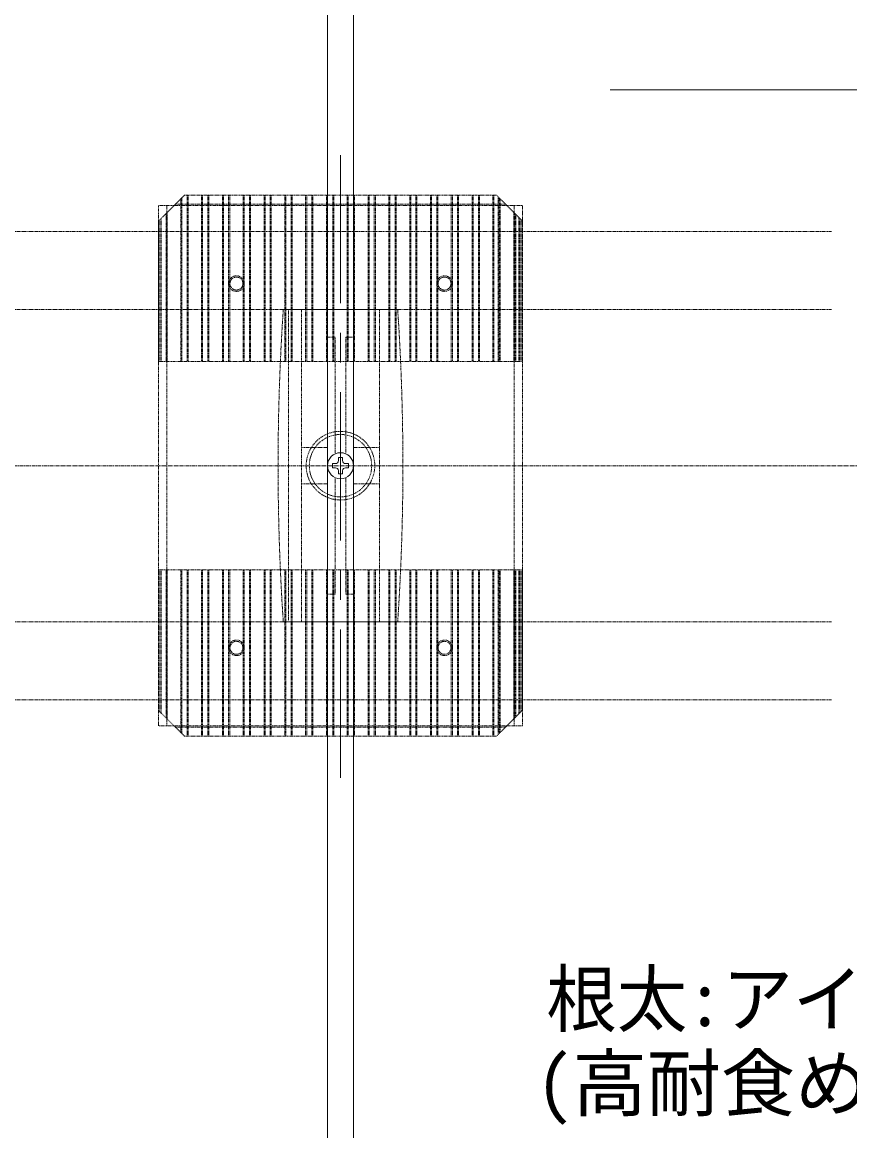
# Model space of a CAD drawing. Units: millimetres, scale not verified. Extents: x -12715 to 12220, y -3398 to 4210.
# Drawn here: x -3621.9 to -3462.8, y 3137.1 to 3350.2 of the extents above; entities that cross this region are included whole.
import ezdxf
from ezdxf.enums import TextEntityAlignment as Align

# ---------------------------------------------------------------- set-up
doc = ezdxf.new("R2010")
doc.units = ezdxf.units.MM
doc.header["$LTSCALE"] = 5.7
doc.linetypes.add('CHAIN1', pattern=[8, 5, -1, 1, -1])
doc.linetypes.add('DASHED1', pattern=[1.8, 1.2, -0.6])
for name, color, linetype, lineweight in [('0-1_デッキ', 7, 'Continuous', 9), ('0-2_文字', 4, 'Continuous', 9), ('0-4_一般', 4, 'Continuous', 9), ('0-5_根太', 4, 'Continuous', 9), ('0-A_WQCS', 4, 'Continuous', 9), ('0-B_束', 4, 'Continuous', 9)]:
    doc.layers.add(name, color=color, linetype=linetype, lineweight=lineweight)
doc.styles.add('ＭＳ ゴシック', font='')
doc.styles.get('ＭＳ ゴシック').set_extended_font_data('MS Gothic')

# ---------------------------------------------------------------- blocks, each defined once
blk = doc.blocks.new('グループ-221-1')
at = {"layer": '0-5_根太', "linetype": 'DASHED1'}
for p, q in [((-158832.2, 15598.7), (-149356.7, 15598.7)), ((-158832.2, 14998.7), (-149356.7, 14998.7)), ((-158832.2, 12598.7), (-149356.7, 12598.7)), ((-158832.2, 11998.7), (-149356.7, 11998.7))]:
    blk.add_line(p, q, dxfattribs=at)
at = {"layer": '0-5_根太', "linetype": 'CHAIN1'}
blk.add_line((-159793.2, 13798.7), (-125793.2, 13798.7), dxfattribs=at)
blk = doc.blocks.new('シンボル-23')
at = {"layer": '0-2_文字', "style": 'ＭＳ ゴシック', "width": 0.95}
blk.add_text('根太:アイハット鋼', height=417.9, dxfattribs=at).set_placement((-1232, 430.3), align=Align.BOTTOM_LEFT)
at = {"layer": '0-2_文字', "style": 'ＭＳ ゴシック'}
blk.add_text('(高耐食めっき鋼板)', height=417.9, dxfattribs=at).set_placement((-1314.7, -217.8), align=Align.BOTTOM_LEFT)
blk = doc.blocks.new('グループ-321-1')
at = {"layer": '0-A_WQCS'}
blk.add_line((16, -39.2), (16, -62.5), dxfattribs=at)
for points in [[(-39.2, -16), (-62.5, -16), (-62.5, 16), (-39.2, 16)], [(-16, 39.3), (-16, 62.5), (16, 62.5), (16, 39.3)], [(39.2, 16), (62.5, 16), (62.5, -16), (39.2, -16)], [(16, -62.5), (-16, -62.5), (-16, -39.2)]]:
    blk.add_lwpolyline(points, dxfattribs=at)
blk.add_circle((0, 0), 100, dxfattribs=at)
for centre, start, end in [((-39.2, 39.3), 270, 0), ((39.2, 39.3), 180, 270), ((-39.2, -39.2), 0, 90), ((39.2, -39.2), 90, 180)]:
    blk.add_arc(centre, 23.2, start, end, dxfattribs=at)
blk = doc.blocks.new('グループ-322-1')
at = {"layer": '0-A_WQCS'}
blk.add_blockref('グループ-321-1', (0, 0), dxfattribs=at)
blk = doc.blocks.new('グループ-323-1')
at = {"layer": '0-A_WQCS', "linetype": 'DASHED1'}
for p, q in [((440, 1200), (-440, 1200)), ((-400, 1193.3), (-400, -1193.3)), ((-299.7, 1200), (-299.7, -1200)), ((-99.7, 1200), (-99.7, 29.8)), ((99.7, 29.8), (99.7, 1200)), ((299.7, -1200), (299.7, 1200)), ((-99.7, 988.4), (-40, 988.4)), ((-40, 96), (-40, 988.4)), ((40, 988.4), (40, 96)), ((40, 988.4), (99.7, 988.4)), ((-99.7, 140), (-299.7, 140)), ((99.7, 140), (299.7, 140)), ((-99.7, -29.8), (-99.7, -1200)), ((99.7, -1200), (99.7, -29.8)), ((-99.7, -140), (-299.7, -140)), ((-40, -988.4), (-40, -96)), ((40, -96), (40, -988.4)), ((99.7, -140), (299.7, -140)), ((-40, -988.4), (-99.7, -988.4)), ((99.7, -988.4), (40, -988.4)), ((440, -1200), (-440, -1200))]:
    blk.add_line(p, q, dxfattribs=at)
at = {"layer": '0-A_WQCS'}
for p, q in [((-99.7, 1200), (100.3, 1200)), ((100.3, -1200), (-99.7, -1200))]:
    blk.add_line(p, q, dxfattribs=at)
at = {"layer": '0-A_WQCS', "linetype": 'DASHED1'}
for centre, start, end in [((17540, 0), 176.1817, 183.8183), ((-17540, 0), 0, 3.8183), ((-17540, 0), 356.1817, 0)]:
    blk.add_arc(centre, 18020, start, end, dxfattribs=at)
at = {"layer": '0-A_WQCS'}
blk.add_blockref('グループ-322-1', (0, 0), dxfattribs=at)
blk = doc.blocks.new('グループ-324-1')
at = {"layer": '0-A_WQCS'}
blk.add_blockref('グループ-323-1', (0, 0), dxfattribs=at)
blk = doc.blocks.new('WQCS2016平')
at = {"layer": '0-A_WQCS'}
blk.add_blockref('グループ-324-1', (0, 0), dxfattribs=at)
blk = doc.blocks.new('グループ-523-1')
at = {"layer": '0-B_束', "linetype": 'DASHED1'}
for p, q in [((-154532.2, 12998.7), (-151732.2, 12998.7)), ((-154532.2, 11918.7), (-154532.2, 12998.7)), ((-154520.2, 12998.7), (-154520.2, 11906.7)), ((-154512.2, 12998.7), (-154512.2, 11898.7)), ((-154472.2, 11858.7), (-154472.2, 12998.7)), ((-154464.2, 11850.7), (-154464.2, 12998.7)), ((-154360.2, 11746.7), (-154360.2, 12998.7)), ((-154352.2, 12998.7), (-154352.2, 11738.7)), ((-154312.2, 11718.7), (-154312.2, 12998.7)), ((-154304.2, 11718.7), (-154304.2, 12998.7)), ((-154200.2, 11718.7), (-154200.2, 12998.7)), ((-154192.2, 11718.7), (-154192.2, 12998.7)), ((-154152.2, 11718.7), (-154152.2, 12998.7)), ((-154144.2, 11718.7), (-154144.2, 12998.7)), ((-154040.2, 11718.7), (-154040.2, 12998.7)), ((-154032.2, 11718.7), (-154032.2, 12998.7)), ((-153992.2, 11718.7), (-153992.2, 12998.7)), ((-153984.2, 11718.7), (-153984.2, 12998.7)), ((-153880.2, 11718.7), (-153880.2, 12998.7)), ((-153872.2, 11718.7), (-153872.2, 12998.7)), ((-153832.2, 11718.7), (-153832.2, 12998.7)), ((-153824.2, 11718.7), (-153824.2, 12998.7)), ((-153720.2, 11718.7), (-153720.2, 12998.7)), ((-153712.2, 11718.7), (-153712.2, 12998.7)), ((-153672.2, 11718.7), (-153672.2, 12998.7)), ((-153664.2, 11718.7), (-153664.2, 12998.7)), ((-153560.2, 11718.7), (-153560.2, 12998.7)), ((-153552.2, 12998.7), (-153552.2, 11718.7)), ((-153512.2, 11718.7), (-153512.2, 12998.7)), ((-153504.2, 11718.7), (-153504.2, 12998.7)), ((-153400.2, 11718.7), (-153400.2, 12998.7)), ((-153392.2, 11718.7), (-153392.2, 12998.7)), ((-153352.2, 11718.7), (-153352.2, 12998.7)), ((-153344.2, 11718.7), (-153344.2, 12998.7)), ((-153240.2, 11718.7), (-153240.2, 12998.7)), ((-153232.2, 11718.7), (-153232.2, 12998.7)), ((-153192.2, 11718.7), (-153192.2, 12998.7)), ((-153184.2, 11718.7), (-153184.2, 12998.7)), ((-153080.2, 11718.7), (-153080.2, 12998.7)), ((-153072.2, 11718.7), (-153072.2, 12998.7)), ((-153032.2, 11718.7), (-153032.2, 12998.7)), ((-153024.2, 11718.7), (-153024.2, 12998.7)), ((-152920.2, 11718.7), (-152920.2, 12998.7)), ((-152912.2, 11718.7), (-152912.2, 12998.7)), ((-152872.2, 11718.7), (-152872.2, 12998.7)), ((-152864.2, 11718.7), (-152864.2, 12998.7)), ((-152760.2, 11718.7), (-152760.2, 12998.7)), ((-152752.2, 11718.7), (-152752.2, 12998.7)), ((-152712.2, 11718.7), (-152712.2, 12998.7)), ((-152704.2, 11718.7), (-152704.2, 12998.7)), ((-152600.2, 11718.7), (-152600.2, 12998.7)), ((-152592.2, 11718.7), (-152592.2, 12998.7)), ((-152552.2, 11718.7), (-152552.2, 12998.7)), ((-152544.2, 11718.7), (-152544.2, 12998.7)), ((-152440.2, 11718.7), (-152440.2, 12998.7)), ((-152432.2, 11718.7), (-152432.2, 12998.7)), ((-152392.2, 11718.7), (-152392.2, 12998.7)), ((-152384.2, 11718.7), (-152384.2, 12998.7)), ((-152280.2, 11718.7), (-152280.2, 12998.7)), ((-152272.2, 11718.7), (-152272.2, 12998.7)), ((-152232.2, 11718.7), (-152232.2, 12998.7)), ((-152224.2, 11718.7), (-152224.2, 12998.7)), ((-152120.2, 11718.7), (-152120.2, 12998.7)), ((-152112.2, 11718.7), (-152112.2, 12998.7)), ((-152072.2, 11718.7), (-152072.2, 12998.7)), ((-152064.2, 11718.7), (-152064.2, 12998.7)), ((-151960.2, 11718.7), (-151960.2, 12998.7)), ((-151952.2, 11718.7), (-151952.2, 12998.7)), ((-151920.2, 11730.7), (-151920.2, 12998.7)), ((-151912.2, 12998.7), (-151912.2, 11738.7)), ((-151904.2, 12998.7), (-151904.2, 11746.7)), ((-151800.2, 12998.7), (-151800.2, 11850.7)), ((-151792.2, 12998.7), (-151792.2, 11858.7)), ((-151784.2, 12998.7), (-151784.2, 11866.7)), ((-151760.2, 12998.7), (-151760.2, 11890.7)), ((-151752.2, 12998.7), (-151752.2, 11898.7)), ((-151744.2, 12998.7), (-151744.2, 11906.7)), ((-151732.2, 12998.7), (-151732.2, 11918.7)), ((-154332.2, 11718.7), (-154532.2, 11918.7)), ((-151732.2, 11918.7), (-151932.2, 11718.7)), ((-154402.3, 11788.8), (-151862.2, 11788.8)), ((-151932.2, 11718.7), (-154332.2, 11718.7))]:
    blk.add_line(p, q, dxfattribs=at)
for centre in [(-153932.2, 12398.7), (-152332.2, 12398.7)]:
    blk.add_circle(centre, 49.9, dxfattribs=at)
blk = doc.blocks.new('グループ-524-1')
at = {"layer": '0-B_束', "linetype": 'DASHED1'}
for p, q in [((-154332.2, 15878.7), (-154532.2, 15678.7)), ((-154352.2, 14598.7), (-154352.2, 15858.7)), ((-151932.2, 15878.7), (-154332.2, 15878.7)), ((-154312.2, 15878.7), (-154312.2, 14598.7)), ((-154304.2, 15878.7), (-154304.2, 14598.7)), ((-154200.2, 15878.7), (-154200.2, 14598.7)), ((-154192.2, 15878.7), (-154192.2, 14598.7)), ((-154152.2, 15878.7), (-154152.2, 14598.7)), ((-154144.2, 15878.7), (-154144.2, 14598.7)), ((-154040.2, 15878.7), (-154040.2, 14598.7)), ((-154032.2, 15878.7), (-154032.2, 14598.7)), ((-153992.2, 15878.7), (-153992.2, 14598.7)), ((-153984.2, 15878.7), (-153984.2, 14598.7)), ((-153880.2, 15878.7), (-153880.2, 14598.7)), ((-153872.2, 15878.7), (-153872.2, 14598.7)), ((-153832.2, 15878.7), (-153832.2, 14598.7)), ((-153824.2, 15878.7), (-153824.2, 14598.7)), ((-153720.2, 15878.7), (-153720.2, 14598.7)), ((-153712.2, 15878.7), (-153712.2, 14598.7)), ((-153672.2, 15878.7), (-153672.2, 14598.7)), ((-153664.2, 15878.7), (-153664.2, 14598.7)), ((-153560.2, 15878.7), (-153560.2, 14598.7)), ((-153552.2, 14598.7), (-153552.2, 15878.7)), ((-153512.2, 15878.7), (-153512.2, 14598.7)), ((-153504.2, 15878.7), (-153504.2, 14598.7)), ((-153400.2, 15878.7), (-153400.2, 14598.7)), ((-153392.2, 15878.7), (-153392.2, 14598.7)), ((-153352.2, 15878.7), (-153352.2, 14598.7)), ((-153344.2, 15878.7), (-153344.2, 14598.7)), ((-153240.2, 15878.7), (-153240.2, 14598.7)), ((-153232.2, 15878.7), (-153232.2, 14598.7)), ((-153192.2, 15878.7), (-153192.2, 14598.7)), ((-153184.2, 15878.7), (-153184.2, 14598.7)), ((-153080.2, 15878.7), (-153080.2, 14598.7)), ((-153072.2, 15878.7), (-153072.2, 14598.7)), ((-153032.2, 15878.7), (-153032.2, 14598.7)), ((-153024.2, 15878.7), (-153024.2, 14598.7)), ((-152920.2, 15878.7), (-152920.2, 14598.7)), ((-152912.2, 15878.7), (-152912.2, 14598.7)), ((-152872.2, 15878.7), (-152872.2, 14598.7)), ((-152864.2, 15878.7), (-152864.2, 14598.7)), ((-152760.2, 15878.7), (-152760.2, 14598.7)), ((-152752.2, 15878.7), (-152752.2, 14598.7)), ((-152712.2, 15878.7), (-152712.2, 14598.7)), ((-152704.2, 15878.7), (-152704.2, 14598.7)), ((-152600.2, 15878.7), (-152600.2, 14598.7)), ((-152592.2, 15878.7), (-152592.2, 14598.7)), ((-152552.2, 15878.7), (-152552.2, 14598.7)), ((-152544.2, 15878.7), (-152544.2, 14598.7)), ((-152440.2, 15878.7), (-152440.2, 14598.7)), ((-152432.2, 15878.7), (-152432.2, 14598.7)), ((-152392.2, 15878.7), (-152392.2, 14598.7)), ((-152384.2, 15878.7), (-152384.2, 14598.7)), ((-152280.2, 15878.7), (-152280.2, 14598.7)), ((-152272.2, 15878.7), (-152272.2, 14598.7)), ((-152232.2, 15878.7), (-152232.2, 14598.7)), ((-152224.2, 15878.7), (-152224.2, 14598.7)), ((-152120.2, 15878.7), (-152120.2, 14598.7)), ((-152112.2, 15878.7), (-152112.2, 14598.7)), ((-152072.2, 15878.7), (-152072.2, 14598.7)), ((-152064.2, 15878.7), (-152064.2, 14598.7)), ((-151960.2, 15878.7), (-151960.2, 14598.7)), ((-151952.2, 15878.7), (-151952.2, 14598.7)), ((-151732.2, 15678.7), (-151932.2, 15878.7)), ((-151920.2, 15866.7), (-151920.2, 14598.7)), ((-151912.2, 14598.7), (-151912.2, 15858.7)), ((-154402.3, 15808.6), (-151862.2, 15808.6)), ((-154360.2, 15850.7), (-154360.2, 14598.7)), ((-151904.2, 14598.7), (-151904.2, 15850.7)), ((-154520.2, 14598.7), (-154520.2, 15690.7)), ((-154512.2, 14598.7), (-154512.2, 15698.7)), ((-154472.2, 15738.7), (-154472.2, 14598.7)), ((-154464.2, 15746.7), (-154464.2, 14598.7)), ((-151800.2, 14598.7), (-151800.2, 15746.7)), ((-151792.2, 14598.7), (-151792.2, 15738.7)), ((-151784.2, 14598.7), (-151784.2, 15730.7)), ((-151760.2, 14598.7), (-151760.2, 15706.7)), ((-151752.2, 14598.7), (-151752.2, 15698.7)), ((-151744.2, 14598.7), (-151744.2, 15690.7)), ((-154532.2, 15678.7), (-154532.2, 14598.7)), ((-151732.2, 14598.7), (-151732.2, 15678.7)), ((-154532.2, 14598.7), (-151732.2, 14598.7))]:
    blk.add_line(p, q, dxfattribs=at)
for centre in [(-153932.2, 15198.7), (-152332.2, 15198.7)]:
    blk.add_circle(centre, 49.9, dxfattribs=at)
blk = doc.blocks.new('グループ-525-1')
at = {"layer": '0-B_束', "linetype": 'DASHED1'}
for p, q in [((-154468.2, 15798.7), (-154468.2, 11798.7)), ((-151852.2, 15798.7), (-154412.2, 15798.7)), ((-151796.2, 15798.7), (-151796.2, 11798.7))]:
    blk.add_line(p, q, dxfattribs=at)
blk.add_lwpolyline([(-151852.2, 15798.7), (-151732.2, 15798.7), (-151732.2, 11798.7), (-151852.2, 11798.7), (-154412.2, 11798.7), (-154532.2, 11798.7), (-154532.2, 15798.7), (-154412.2, 15798.7)], dxfattribs=at)
for centre, radius in [((-153932.2, 15198.7), 60), ((-152332.2, 15198.7), 60), ((-153132.2, 13798.7), 264), ((-153132.2, 13798.7), 264), ((-153132.2, 13798.7), 240), ((-153932.2, 12398.7), 60), ((-152332.2, 12398.7), 60)]:
    blk.add_circle(centre, radius, dxfattribs=at)
at = {"layer": '0-B_束'}
for name in ['グループ-524-1', 'グループ-523-1']:
    blk.add_blockref(name, (0, 0), dxfattribs=at)

msp = doc.modelspace()

# ---------------------------------------------------------------- linework, layer by layer
at = {"layer": '0-1_デッキ'}
for p, q in [((-3563.219, 3054.968), (-3563.219, 3539.968)), ((-3558.219, 2974.968), (-3558.219, 3539.968))]:
    msp.add_line(p, q, dxfattribs=at)
at = {"layer": '0-2_文字'}
msp.add_line((-3304.27, 3337.186), (-3508.881, 3337.186), dxfattribs=at)
at = {"layer": '0-4_一般', "linetype": 'CHAIN1'}
msp.add_line((-3560.72, 3204.968), (-3560.72, 3324.968), dxfattribs=at)

# ---------------------------------------------------------------- block references
at = {"layer": '0-2_文字', "xscale": 0.025, "yscale": 0.025}
msp.add_blockref('シンボル-23', (-3490.33, 3143.379), dxfattribs=at)
at = {"layer": '0-5_根太', "xscale": 0.025, "yscale": 0.025}
msp.add_blockref('グループ-221-1', (267.586, 2920), dxfattribs=at)
at = {"layer": '0-A_WQCS', "xscale": 0.025, "yscale": 0.025}
msp.add_blockref('WQCS2016平', (-3560.72, 3264.968), dxfattribs=at)
at = {"layer": '0-B_束', "xscale": 0.025, "yscale": 0.025}
msp.add_blockref('グループ-525-1', (267.586, 2920), dxfattribs=at)

doc.saveas('drawing.dxf')
